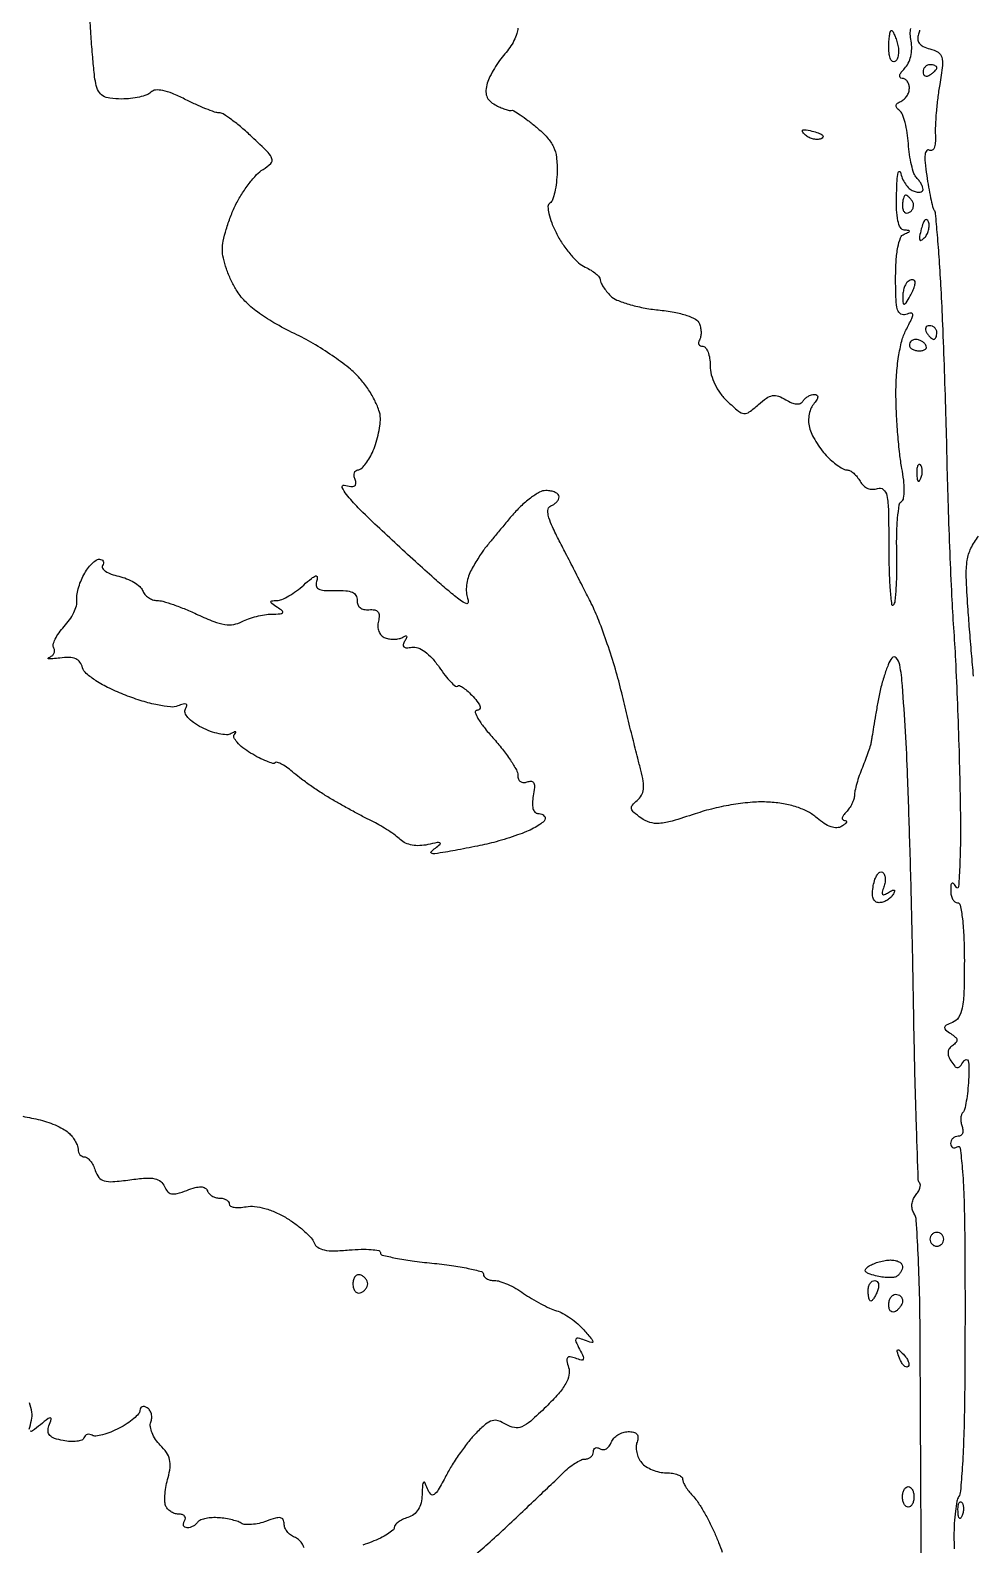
# Model space of a CAD drawing. Extents: x 0 to 102, y 0 to 135.
# Drawn here: x 10.41 to 22, y 67.81 to 86.46 of the extents above; entities that cross this region are included whole.
import ezdxf

# ---------------------------------------------------------------- set-up
doc = ezdxf.new("R2010")
doc.units = 0
doc.header["$MEASUREMENT"] = 0

msp = doc.modelspace()

# ---------------------------------------------------------------- linework, layer by layer
for points in [[(21.384158, 67.0878, -0.000103), (21.379678, 67.889145, -0.000072), (21.374933, 68.794869, -0.000072), (21.370625, 69.664616, -0.000149), (21.367557, 70.3449, 0.004555), (21.360109, 70.90395, 0.006786), (21.342502, 71.392781, 0.003286), (21.319275, 71.806013, 0.128449), (21.290767, 71.892556, -0.091206), (21.269717, 71.943504, -0.075829), (21.266282, 72.002118, -0.073501), (21.280612, 72.060784, -0.076753), (21.311183, 72.11184, 0.038163), (21.343093, 72.156877, 0.054349), (21.363586, 72.201377, 0.068529), (21.370651, 72.238897, 0.211751), (21.36158, 72.26242, -0.189736), (21.344575, 72.301505, -0.000429), (21.322257, 72.947928, -0.002722), (21.301635, 73.678786, -0.001679), (21.284941, 74.538836, 0.001787), (21.266632, 75.471737, 0.001669), (21.241304, 76.426033, 0.001661), (21.213164, 77.273452, 0.00569), (21.18678, 77.823893, 0.003385), (21.149399, 78.389055, 0.027496), (21.116352, 78.646242, 0.139992), (21.07354, 78.732448, 0.474174), (21.019386, 78.729528, 0.062842), (20.97434, 78.648206, 0.017558), (20.925025, 78.511076, 0.017422), (20.879719, 78.350663, 0.017504), (20.845771, 78.187735, 0.000585), (20.818667, 78.029126, 0.000731), (20.793886, 77.881771, 0.000589), (20.773409, 77.758016, 0.005632), (20.765329, 77.7051, -0.039244), (20.754879, 77.658086, -0.007643), (20.728166, 77.575393, -0.008077), (20.693906, 77.479725, -0.007396), (20.655592, 77.382343, 0.013799), (20.618158, 77.2835, 0.014104), (20.586526, 77.183455, 0.013987), (20.563987, 77.095203, 0.055577), (20.5578, 77.039713, -0.076299), (20.550534, 76.992374, -0.038342), (20.527979, 76.936107, -0.036939), (20.495133, 76.880272, -0.044983), (20.45628, 76.83372, 0.038699), (20.422774, 76.794583, 0.10736), (20.40819, 76.761641, 0.239309), (20.413976, 76.740481, 0.207397), (20.43513, 76.730905, -0.160869), (20.455116, 76.723944, -0.345561), (20.458928, 76.709091, -0.118047), (20.441428, 76.686033, -0.030398), (20.403284, 76.658465, -0.134972), (20.342768, 76.639963, -0.087352), (20.269873, 76.650672, -0.065999), (20.187034, 76.690887, -0.035996), (20.097311, 76.759906, 0.06119), (19.988354, 76.83532, 0.041628), (19.84933, 76.894099, 0.037021), (19.684829, 76.934842, 0.027694), (19.499221, 76.955982, 0.034071), (19.302198, 76.953996, 0.020138), (19.068558, 76.926187, 0.019449), (18.824773, 76.87737, 0.022106), (18.595886, 76.811372, -0.009722), (18.313213, 76.722227, -0.052488), (18.154994, 76.693245, -0.094492), (18.040338, 76.706156, -0.077769), (17.929595, 76.760444, -0.024141), (17.842251, 76.828132, -0.163416), (17.81456, 76.874403, -0.227226), (17.825129, 76.919225, -0.049953), (17.882208, 76.977127, 0.090955), (17.934414, 77.039529, 0.098248), (17.959291, 77.114754, 0.070883), (17.95752, 77.213081, 0.026363), (17.928322, 77.348568, -0.00434), (17.889565, 77.496466, -0.001062), (17.828379, 77.740686, -0.001088), (17.759458, 78.020882, -0.001085), (17.691707, 78.301577, 0.013065), (17.613933, 78.593002, 0.010172), (17.514744, 78.905587, 0.01031), (17.410308, 79.193267, 0.024462), (17.31793, 79.401377, 0.000866), (17.223017, 79.588962, 0.000549), (17.111764, 79.807308, 0.000551), (17.002029, 80.021508, 0.001019), (16.912317, 80.195276, -0.014446), (16.828227, 80.369479, -0.049055), (16.788259, 80.488962, -0.096804), (16.78583, 80.565406, -0.27886), (16.818828, 80.604176, 0.06419), (16.857508, 80.622859, 0.063775), (16.890281, 80.650774, 0.069601), (16.91247, 80.683284, 0.115491), (16.92, 80.71545, 0.196401), (16.907897, 80.745074, 0.086416), (16.872872, 80.77022, 0.066323), (16.820971, 80.787293, 0.046371), (16.759564, 80.793, 0.127972), (16.680347, 80.772387, 0.032776), (16.568263, 80.699808, 0.031202), (16.44705, 80.597179, 0.02726), (16.333622, 80.47575, 0.000851), (16.226821, 80.347694, 0.000983), (16.125483, 80.225276, 0.000878), (16.040018, 80.121248, 0.005772), (15.997902, 80.068571, 0.020281), (15.964407, 80.021887, 0.007181), (15.920189, 79.95251, 0.007113), (15.87375, 79.874834, 0.008306), (15.831947, 79.79975, 0.053514), (15.799648, 79.719921, 0.041835), (15.781618, 79.628117, 0.043075), (15.779454, 79.538734, 0.075832), (15.795058, 79.466679, -0.131314), (15.800404, 79.41522, -0.476963), (15.775861, 79.401067, -0.07372), (15.704632, 79.441303, -0.008627), (15.562105, 79.556236, -0.007774), (15.411231, 79.686292, -0.002275), (15.183376, 79.89083, -0.002285), (14.928998, 80.123402, -0.002449), (14.682585, 80.353011, -0.008218), (14.447941, 80.581197, -0.026056), (14.301798, 80.744233, -0.076624), (14.250648, 80.832386, -0.612895), (14.274405, 80.8591, 0.02799), (14.358181, 80.842135, 0.157756), (14.402591, 80.849716, 0.286587), (14.419192, 80.878013, 0.084893), (14.408919, 80.929475, -0.059509), (14.39757, 80.974386, -0.105124), (14.400644, 81.012336, -0.14971), (14.417237, 81.037253, -0.173218), (14.443969, 81.0468, 0.18107), (14.481263, 81.060764, 0.040811), (14.52936, 81.110097, 0.037245), (14.57876, 81.179784, 0.028679), (14.62222, 81.262281, 0.029542), (14.659835, 81.359704, 0.019949), (14.69156, 81.474558, 0.020133), (14.71339, 81.588469, 0.037288), (14.7204, 81.682337, 0.087228), (14.703096, 81.78077, 0.03155), (14.646159, 81.911374, 0.03014), (14.564389, 82.049521, 0.031466), (14.467666, 82.17476, 0.044439), (14.332482, 82.303618, 0.017915), (14.127269, 82.45539, 0.01756), (13.893318, 82.603981, 0.021281), (13.663769, 82.725884, -0.01864), (13.409377, 82.859263, -0.030854), (13.206897, 82.992462, -0.036833), (13.052232, 83.127345, -0.058179), (12.943919, 83.26583, -0.029985), (12.879318, 83.387657, -0.024413), (12.824691, 83.524901, -0.025068), (12.786833, 83.656627, -0.05713), (12.774916, 83.75926, -0.052382), (12.785915, 83.865449, -0.019836), (12.8225, 84.010206, -0.019391), (12.875068, 84.165711, -0.022418), (12.937346, 84.30916, -0.026364), (13.012537, 84.444489, -0.023987), (13.103784, 84.575652, -0.024736), (13.196829, 84.684949, -0.067906), (13.275407, 84.748555, 0.052787), (13.370524, 84.820917, 0.294582), (13.38516, 84.880211, 0.114761), (13.3372, 84.956798, 0.006652), (13.137335, 85.150405, 0.013477), (13.010641, 85.263612, 0.017884), (12.889162, 85.359169, 0.015333), (12.784466, 85.43081, 0.143327), (12.732563, 85.446, -0.084176), (12.679055, 85.455072, -0.011059), (12.570721, 85.495606, -0.01259), (12.443463, 85.550211, -0.010244), (12.309941, 85.614873, 0.02033), (12.159339, 85.684093, 0.047363), (12.040686, 85.720214, 0.0691), (11.951821, 85.72581, 0.179465), (11.894433, 85.699473, -0.108577), (11.843604, 85.666958, -0.031001), (11.75338, 85.639955, -0.029643), (11.645031, 85.621406, -0.027578), (11.532592, 85.6152, -0.03058), (11.390383, 85.623906, -0.105027), (11.303394, 85.653854, -0.137897), (11.249334, 85.711204, -0.069577), (11.215654, 85.80555, -0.025119), (11.198376, 85.917066, -0.004206), (11.177822, 86.132582, -0.004598), (11.158105, 86.386574, -0.004064), (11.142148, 86.65155, -0.009467)], [(16.4124, 86.487803, -0.082555), (16.401263, 86.42081, -0.034094), (16.365554, 86.335789, -0.032563), (16.313955, 86.247904, -0.036018), (16.252924, 86.170553, 0.029406), (16.18775, 86.090158, 0.020679), (16.123817, 85.992802, 0.020944), (16.070223, 85.894193, 0.04049), (16.037358, 85.810702, 0.053874), (16.020468, 85.721162, 0.106527), (16.030046, 85.64982, 0.114825), (16.067321, 85.592222, 0.069207), (16.133384, 85.544095, 0.017918), (16.195088, 85.513864, 0.022084), (16.254696, 85.490361, 0.021185), (16.305521, 85.475247, 0.128543), (16.332752, 85.475493, -0.205408), (16.362453, 85.471292, -0.011407), (16.443078, 85.419785, -0.016094), (16.53817, 85.351396, -0.010959), (16.641975, 85.267866, -0.031738), (16.776182, 85.13955, -0.077834), (16.851829, 85.026332, -0.079683), (16.888251, 84.897067, -0.034475), (16.896619, 84.717966, -0.022654), (16.887814, 84.587784, -0.02878), (16.867394, 84.469096, -0.02919), (16.839627, 84.374771, -0.159791), (16.807418, 84.333402, 0.249521), (16.784412, 84.290209, 0.055139), (16.79392, 84.203986, 0.041782), (16.829871, 84.089192, 0.021728), (16.892545, 83.952702, 0.030471), (16.970016, 83.821936, 0.02835), (17.064548, 83.698214, 0.029515), (17.161311, 83.598054, 0.079574), (17.243574, 83.543589, -0.029636), (17.314025, 83.506438, -0.038163), (17.373542, 83.463876, -0.042091), (17.415558, 83.422209, -0.178209), (17.4276, 83.389496, 0.114101), (17.435802, 83.354022, 0.02921), (17.4649, 83.302348, 0.028208), (17.505976, 83.245731, 0.025342), (17.554578, 83.191937, 0.099814), (17.633049, 83.139801, 0.024687), (17.779536, 83.088296, 0.024271), (17.956469, 83.04496, 0.022209), (18.142082, 83.017428, -0.018779), (18.339662, 82.989505, -0.036607), (18.493759, 82.949971, -0.046515), (18.602058, 82.90196, -0.1753), (18.649879, 82.846714, -0.048708), (18.664445, 82.793891, -0.043331), (18.669291, 82.737108, -0.045807), (18.664422, 82.684933, -0.09251), (18.649582, 82.646566, 0.09346), (18.638286, 82.617198, 0.171813), (18.642305, 82.592209, 0.173828), (18.661085, 82.575511, 0.095935), (18.691607, 82.5696, -0.236776), (18.725954, 82.552369, -0.070678), (18.754882, 82.499378, -0.054051), (18.774662, 82.422104, -0.035662), (18.7812, 82.330547, 0.064335), (18.795603, 82.21907, 0.048086), (18.838489, 82.102699, 0.045916), (18.905547, 81.99107, 0.046005), (18.991814, 81.893633, 0.014346), (19.129097, 81.771884, 0.149676), (19.197688, 81.742911, 0.186821), (19.263539, 81.760914, 0.024833), (19.377246, 81.853981, -0.031979), (19.474814, 81.931538, -0.109584), (19.549299, 81.962103, -0.129838), (19.62237, 81.95572, -0.053271), (19.71261, 81.911927, 0.038771), (19.783785, 81.874806, 0.080494), (19.844419, 81.8598, 0.116873), (19.891679, 81.866978, 0.15979), (19.924371, 81.894532, -0.069188), (19.950627, 81.926234, -0.052582), (19.986969, 81.953058, -0.053405), (20.027345, 81.971286, -0.079506), (20.065552, 81.9774, -0.150773), (20.095497, 81.96816, -0.27392), (20.106, 81.945705, -0.119995), (20.092811, 81.90795, -0.029456), (20.053569, 81.85456, 0.082743), (20.018021, 81.793555, 0.054551), (19.997612, 81.714783, 0.052507), (19.994244, 81.629775, 0.060577), (20.009262, 81.550108, 0.04258), (20.042852, 81.468956, 0.02259), (20.097221, 81.374596, 0.022318), (20.16194, 81.282492, 0.032073), (20.227752, 81.207648, 0.022878), (20.295231, 81.146077, 0.026467), (20.364967, 81.094049, 0.026945), (20.427779, 81.056893, 0.120656), (20.468996, 81.0468, -0.132474), (20.505372, 81.03699, -0.049003), (20.548786, 81.005684, -0.044255), (20.59181, 80.960386, -0.040272), (20.627724, 80.90683, 0.076477), (20.669187, 80.853719, 0.092988), (20.722252, 80.819719, 0.097043), (20.782158, 80.808141, 0.091212), (20.843427, 80.819575, -0.277808), (20.913828, 80.807088, -0.16775), (20.957333, 80.731263, -0.042676), (20.976831, 80.542996, -0.004474), (20.9808, 80.099445, 0.006966), (20.984875, 79.806944, 0.01301), (20.99763, 79.570453, 0.009548), (21.015377, 79.391768, 0.62629), (21.038094, 79.383894, 0.172768), (21.060149, 79.430352, 0.009139), (21.073934, 79.596452, 0.013501), (21.081517, 79.798421, 0.009345), (21.07965, 80.027041, -0.012031), (21.079013, 80.254852, -0.017799), (21.090366, 80.454292, -0.01316), (21.109567, 80.615187, -0.221554), (21.13823, 80.658826, 0.22393), (21.163542, 80.697745, 0.031302), (21.170781, 80.796118, 0.030356), (21.164478, 80.922507, 0.020134), (21.142658, 81.066128, -0.019552), (21.115562, 81.243087, -0.008212), (21.09237, 81.48288, -0.00811), (21.075924, 81.740404, -0.010451), (21.069606, 81.9774, -0.018352), (21.077015, 82.216728, -0.021579), (21.102096, 82.442169, -0.023438), (21.141295, 82.634736, -0.058329), (21.19242, 82.768847, 0.006492), (21.264599, 82.911737, 0.114868), (21.276115, 82.961813, 0.458502), (21.256186, 82.978883, 0.053776), (21.191899, 82.961853, -0.22756), (21.130161, 82.96687, -0.194341), (21.089862, 83.018977, -0.060034), (21.069972, 83.146696, -0.008641), (21.0654, 83.411205, -0.015152), (21.07194, 83.626983, -0.033159), (21.092855, 83.790915, -0.042372), (21.12542, 83.905072, -0.209145), (21.17115, 83.951771, 0.009076), (21.22697, 83.975482, 0.295955), (21.2346, 83.987244, 0.382689), (21.226427, 83.996358, 0.011437), (21.17115, 84.001121, -0.259255), (21.124807, 84.030852, -0.071872), (21.094136, 84.114997, -0.043202), (21.077662, 84.251966, -0.014821), (21.076921, 84.45195, -0.008059), (21.083656, 84.612016, -0.030246), (21.095552, 84.711817, -0.350611), (21.109793, 84.724238, -0.370991), (21.124168, 84.712903, 0.053495), (21.146877, 84.639356, 0.048691), (21.185223, 84.569773, 0.051871), (21.232526, 84.514137, 0.099353), (21.281847, 84.482908, 0.045348), (21.328582, 84.469683, 0.083569), (21.367976, 84.468958, 0.133198), (21.393824, 84.480291, 0.226972), (21.4038, 84.501135, 0.090779), (21.398199, 84.531731, 0.035824), (21.380142, 84.570717, 0.03398), (21.354083, 84.61108, 0.036058), (21.323263, 84.646697, -0.114057), (21.290785, 84.698701, -0.023619), (21.260372, 84.802932, -0.023678), (21.236009, 84.930073, -0.020388), (21.222259, 85.065467, 0.023054), (21.207863, 85.20008, 0.027558), (21.181559, 85.324874, 0.028066), (21.148329, 85.4255, 0.133763), (21.112446, 85.473591, -0.060046), (21.078476, 85.50745, -0.205702), (21.070596, 85.536913, -0.204002), (21.086528, 85.563081, -0.059057), (21.12885, 85.586391, 0.087504), (21.169281, 85.611741, 0.065096), (21.203536, 85.651901, 0.064268), (21.226702, 85.700126, 0.080037), (21.2346, 85.74915, 0.074022), (21.227783, 85.794944, 0.088221), (21.207974, 85.833794, 0.100621), (21.178524, 85.859765, 0.131281), (21.143957, 85.869, -0.229233), (21.120991, 85.880113, -0.234598), (21.115758, 85.904841, -0.098244), (21.13463, 85.944096, -0.035362), (21.175438, 85.991124, 0.082773), (21.221059, 86.054996, 0.055239), (21.251498, 86.13978, 0.052145), (21.263946, 86.234893, 0.053756), (21.256219, 86.329524, -0.036439), (21.246246, 86.415088, -0.06821), (21.252707, 86.48435, -0.10461)], [(21.360479, 86.464355, -0.060818), (21.347857, 86.413853, 0.102687), (21.337904, 86.35286, 0.152674), (21.356114, 86.302335, 0.118188), (21.404815, 86.262419, 0.04892), (21.485232, 86.232741, -0.068022), (21.587703, 86.190427, -0.195068), (21.633913, 86.130646, -0.098752), (21.641771, 86.027282, -0.011161), (21.608058, 85.793638, 0.011011), (21.583973, 85.627071, 0.009153), (21.565518, 85.449012, 0.009267), (21.554624, 85.285269, 0.024586), (21.554771, 85.168015, -0.028551), (21.554149, 85.074687, -0.081767), (21.539604, 85.011692, -0.186368), (21.513454, 84.984102, -0.254613), (21.479911, 84.985946, 0.382799), (21.447663, 84.980158, 0.140779), (21.428891, 84.93347, 0.04919), (21.428459, 84.832136, 0.013507), (21.447753, 84.673519, 0.006509), (21.471199, 84.529221, 0.008604), (21.496519, 84.398483, 0.006493), (21.520903, 84.2902, 0.079942), (21.5371, 84.251245, -0.115395), (21.552311, 84.205921, -0.001947), (21.576188, 83.941735, -0.004882), (21.599874, 83.632616, -0.003214), (21.621365, 83.276557, -0.003229), (21.642174, 82.837877, -0.001495), (21.663829, 82.267554, -0.001481), (21.683016, 81.668165, -0.00206), (21.696394, 81.1314, 0.002751), (21.710296, 80.602897, 0.002147), (21.731021, 80.028956, 0.00217), (21.75494, 79.494565, 0.005289), (21.778443, 79.101, -0.005516), (21.801858, 78.705914, -0.002221), (21.825487, 78.165798, -0.002198), (21.845795, 77.583893, -0.002782), (21.859205, 77.045932, -0.005042), (21.863588, 76.573371, -0.009663), (21.855954, 76.194251, -0.00727), (21.840618, 75.910555, -0.724418), (21.814112, 75.903832, 0.027478), (21.779758, 75.951924, 0.364403), (21.759919, 75.955877, 0.252158), (21.746636, 75.935361, 0.017949), (21.743495, 75.86505, 0.055234), (21.74927, 75.808415, 0.075283), (21.767432, 75.76049, 0.095191), (21.794625, 75.728357, 0.17131), (21.8268, 75.717, -0.361738), (21.862053, 75.687656, -0.01596), (21.88773, 75.518338, -0.019654), (21.905697, 75.292195, -0.009995), (21.9114, 75.006951, -0.006878), (21.906088, 74.620799, -0.040131), (21.884246, 74.418835, -0.088014), (21.84051, 74.303873, -0.167873), (21.765721, 74.241, 0.021756), (21.687657, 74.20708, 0.245524), (21.668252, 74.18079, 0.269317), (21.679629, 74.151615, 0.025386), (21.744571, 74.105049, -0.037567), (21.800376, 74.062942, -0.174521), (21.81955, 74.028152, -0.227129), (21.80971, 73.994997, -0.065164), (21.767816, 73.959317, 0.090834), (21.728961, 73.922647, 0.131367), (21.711893, 73.878886, 0.113625), (21.717844, 73.827641, 0.057409), (21.746666, 73.768967, 0.027667), (21.793756, 73.703919, 0.218352), (21.826299, 73.68784, 0.230219), (21.858592, 73.702401, 0.030684), (21.904116, 73.764406, -0.214195), (21.934779, 73.784358, -0.385806), (21.958022, 73.769077, -0.065012), (21.967941, 73.688795, -0.011111), (21.963451, 73.534691, -0.013389), (21.952656, 73.396812, -0.017631), (21.935034, 73.271913, -0.015188), (21.913847, 73.170413, -0.138177), (21.891964, 73.131364, 0.126478), (21.874763, 73.102259, 0.059021), (21.867548, 73.058728, 0.053006), (21.870539, 73.008575, 0.050274), (21.88398, 72.959229, -0.070249), (21.894418, 72.913864, -0.118371), (21.88862, 72.875447, -0.152631), (21.867789, 72.850123, -0.145904), (21.835851, 72.8406, 0.094603), (21.800104, 72.833775, 0.096792), (21.76971, 72.814282, 0.098917), (21.749364, 72.785193, 0.103658), (21.7422, 72.751007, 0.103155), (21.748507, 72.72076, 0.178943), (21.766065, 72.702482, 0.165907), (21.792418, 72.699236, 0.087042), (21.823444, 72.711626, -0.545438), (21.859407, 72.694471, -0.010275), (21.885897, 72.446644, -0.013471), (21.906134, 72.104035, -0.005512), (21.915938, 71.637969, -0.001764), (21.919204, 71.134062, -0.001118), (21.919625, 70.546724, -0.001123), (21.917454, 69.969924, -0.002075), (21.912692, 69.50129, -0.005113), (21.903014, 69.106901, -0.007505), (21.885756, 68.76044, -0.003998), (21.864523, 68.46919, -0.125164), (21.841349, 68.40149, 0.101212), (21.819113, 68.345346, 0.014389), (21.800903, 68.22201, 0.015887), (21.788041, 68.072886, 0.012939), (21.783491, 67.91265, 0.013756), (21.787343, 67.75859, 0.022609)], [(22.025084, 78.50771, -0.001594), (22.000329, 78.786535, -0.001577), (21.97562, 79.086428, -0.002012), (21.954824, 79.363083, -0.009007), (21.935322, 79.730742, -0.046197), (21.947019, 79.934475, -0.075925), (21.992975, 80.082391, -0.053482), (22.085593, 80.230233, -0.039829)], [(10.31574, 73.086165, -0.00657), (10.425307, 73.065187, -0.007152), (10.531214, 73.04188, -0.026987), (10.635679, 73.011288, -0.023747), (10.740912, 72.968483, -0.024461), (10.832176, 72.920653, -0.063526), (10.890764, 72.875321, -0.037619), (10.931801, 72.827597, -0.034607), (10.9665, 72.77296, -0.036425), (10.990494, 72.719774, -0.087973), (10.998, 72.677443, 0.08575), (11.00398, 72.64283, 0.093793), (11.021177, 72.613426, 0.100334), (11.046802, 72.593761, 0.114131), (11.076899, 72.5868, -0.168551), (11.110936, 72.574991, -0.058613), (11.148182, 72.537773, -0.050147), (11.18268, 72.483771, -0.040255), (11.20877, 72.4199, 0.08849), (11.253657, 72.334485, 0.162916), (11.31831, 72.291436, 0.086366), (11.426025, 72.281484, 0.014011), (11.635801, 72.30427, -0.015611), (11.828408, 72.324568, -0.066205), (11.943872, 72.317812, -0.122546), (12.015669, 72.28449, -0.132258), (12.061028, 72.222201, 0.085957), (12.097969, 72.160279, 0.173583), (12.146695, 72.132531, 0.110104), (12.218534, 72.135795, 0.024653), (12.335888, 72.173909, -0.024111), (12.439125, 72.207561, -0.071606), (12.512827, 72.216742, -0.126215), (12.561598, 72.203236, -0.183985), (12.589541, 72.169078, 0.107469), (12.609945, 72.134717, 0.070223), (12.645905, 72.105602, 0.065716), (12.691294, 72.085921, 0.069587), (12.73935, 72.0792, -0.05889), (12.785186, 72.073783, -0.077905), (12.823994, 72.057795, -0.096443), (12.84999, 72.034126, -0.161363), (12.8592, 72.006332, 0.282538), (12.874526, 71.981375, 0.077969), (12.920253, 71.966539, 0.054535), (12.987383, 71.963238, 0.032278), (13.067039, 71.973194, -0.075689), (13.171097, 71.977129, -0.040213), (13.297934, 71.952251, -0.036782), (13.433904, 71.902989, -0.033125), (13.566245, 71.832851, -0.021335), (13.681278, 71.754786, -0.023149), (13.786028, 71.669175, -0.023447), (13.86831, 71.588042, -0.095069), (13.90529, 71.528528, 0.154549), (13.949965, 71.472493, 0.097607), (14.027748, 71.439933, 0.056874), (14.149859, 71.429131, 0.017018), (14.336684, 71.440248, -0.01685), (14.4838, 71.449052, -0.028168), (14.607684, 71.445304, -0.027958), (14.69981, 71.432089, -0.357236), (14.7204, 71.406948, 0.34498), (14.743682, 71.377221, 0.010463), (14.906784, 71.340561, 0.016535), (15.11165, 71.306007, 0.010149), (15.3549, 71.278221, -0.011341), (15.598141, 71.24985, -0.018406), (15.803016, 71.213499, -0.012784), (15.96409, 71.174426, -0.338968), (15.9894, 71.141382, 0.170088), (15.999742, 71.111859, 0.094374), (16.029053, 71.086731, 0.074947), (16.072752, 71.069737, 0.055377), (16.12439, 71.064, -0.078399), (16.191449, 71.05342, -0.025334), (16.285692, 71.017558, -0.024558), (16.388055, 70.966411, -0.025244), (16.48394, 70.905899, 0.017846), (16.583036, 70.841293, 0.013835), (16.695173, 70.77792, 0.014051), (16.803209, 70.724579, 0.032478), (16.887693, 70.692239, -0.051596), (16.967777, 70.658026, -0.026006), (17.061015, 70.599719, -0.025515), (17.152019, 70.528817, -0.034396), (17.226093, 70.455295, -0.004002), (17.324832, 70.340968, -0.159289), (17.337262, 70.310593, -0.52572), (17.323253, 70.299373, -0.014294), (17.235292, 70.328651, 0.022802), (17.154271, 70.354097, 0.343161), (17.128783, 70.343248, 0.240144), (17.127605, 70.310436, 0.013977), (17.1738, 70.218, -0.01358), (17.219232, 70.12727, -0.217612), (17.219518, 70.093794, -0.366846), (17.196069, 70.082537, -0.027704), (17.123695, 70.105802, 0.042754), (17.056277, 70.125257, 0.284043), (17.024917, 70.113525, 0.217565), (17.016178, 70.076339, 0.027433), (17.037329, 69.994355, -0.127537), (17.042431, 69.899319, -0.079462), (17.003043, 69.794251, -0.051794), (16.913551, 69.669095, -0.018265), (16.761269, 69.509122, -0.012186), (16.571795, 69.332918, -0.077319), (16.461403, 69.262094, -0.151833), (16.370096, 69.251573, -0.093171), (16.268371, 69.291314, 0.060327), (16.172726, 69.336078, 0.150671), (16.096414, 69.337462, 0.106688), (16.016003, 69.294207, 0.0224), (15.898544, 69.184587, 0.026756), (15.80804, 69.081732, 0.013603), (15.704992, 68.943591, 0.013473), (15.606157, 68.794939, 0.019605), (15.527858, 68.658381, -0.009254), (15.432786, 68.484317, -0.109077), (15.381343, 68.427491, -0.384981), (15.340736, 68.432272, -0.0861), (15.301154, 68.497293, 0.016161), (15.267795, 68.574599, 0.529004), (15.250823, 68.577302, 0.178059), (15.238674, 68.548816, 0.006132), (15.233946, 68.425951, -0.051913), (15.220647, 68.324169, -0.081245), (15.186672, 68.24286, -0.091549), (15.132228, 68.183295, -0.085295), (15.0588, 68.1453, 0.035546), (14.994034, 68.119552, 0.046091), (14.939303, 68.086627, 0.053617), (14.901268, 68.051842, 0.182704), (14.8896, 68.020975, -0.224249), (14.873764, 67.987441, -0.030016), (14.808833, 67.94026, -0.029954), (14.719969, 67.89073, -0.020968), (14.61465, 67.845373, -0.011112), (14.50455, 67.806115, -0.014084)], [(10.397041, 69.231315, -0.009852), (10.42359, 69.343511, 0.098136), (10.429249, 69.443726, 0.064108), (10.398573, 69.555752, 0.049117)], [(13.780313, 67.772531, 0.065968), (13.752523, 67.828099, 0.066318), (13.711412, 67.874231, 0.086221), (13.6629, 67.903206, -0.072944), (13.614387, 67.930472, -0.064065), (13.573277, 67.971601, -0.066865), (13.545463, 68.019767, -0.097849), (13.536, 68.067657, 0.123218), (13.523355, 68.11819, 0.237352), (13.490094, 68.141651, 0.108646), (13.427875, 68.1374, 0.01967), (13.317401, 68.100301, -0.034346), (13.226785, 68.0728, -0.03676), (13.135291, 68.058738, -0.039557), (13.055674, 68.058742, -0.119171), (13.004423, 68.075519, 0.060723), (12.954449, 68.098575, 0.021853), (12.878781, 68.119296, 0.021301), (12.793041, 68.134985, 0.023665), (12.709237, 68.142638, 0.031452), (12.629353, 68.141109, 0.038072), (12.555342, 68.129308, 0.041702), (12.496536, 68.109977, 0.1553), (12.467322, 68.084914, -0.079452), (12.44535, 68.059461, -0.053404), (12.413439, 68.037939, -0.052589), (12.377024, 68.023327, -0.069237), (12.341614, 68.0184, -0.117858), (12.31357, 68.025104, -0.186277), (12.297224, 68.043251, -0.154201), (12.29561, 68.07065, -0.076764), (12.3093, 68.103, 0.129002), (12.319139, 68.13515, 0.189552), (12.309554, 68.162749, 0.14589), (12.280658, 68.181357, 0.070719), (12.236743, 68.1876, -0.078014), (12.186304, 68.195518, -0.067414), (12.137901, 68.218664, -0.069565), (12.098802, 68.252928, -0.095642), (12.075572, 68.29335, -0.081254), (12.06596, 68.349768, -0.023942), (12.069593, 68.437725, -0.023352), (12.083266, 68.537754, -0.023168), (12.106232, 68.636339, 0.040833), (12.130566, 68.760466, 0.086929), (12.124577, 68.85779, 0.090597), (12.086214, 68.944726, 0.047314), (12.010529, 69.036271, -0.047343), (11.951714, 69.10742, -0.05141), (11.909185, 69.186498, -0.057653), (11.888008, 69.261402, -0.132456), (11.893986, 69.319224, 0.076927), (11.904826, 69.369376, 0.076474), (11.900033, 69.420564, 0.081909), (11.880789, 69.464908, 0.111538), (11.849767, 69.495335, 0.07363), (11.815199, 69.51022, 0.150031), (11.785945, 69.5091, 0.188112), (11.766611, 69.492549, 0.123356), (11.7594, 69.463765, -0.18268), (11.743489, 69.421671, -0.034712), (11.684116, 69.363094, -0.032966), (11.601246, 69.300962, -0.025052), (11.503115, 69.243815, -0.024298), (11.399502, 69.196463, -0.031339), (11.300116, 69.163812, -0.032524), (11.216774, 69.147806, -0.171217), (11.171941, 69.15757, 0.09567), (11.141195, 69.169242, 0.118414), (11.110715, 69.167298, 0.123085), (11.085289, 69.151907, 0.108743), (11.068676, 69.125694, -0.217873), (11.042098, 69.098681, -0.057939), (10.982057, 69.083432, -0.047686), (10.902515, 69.080434, -0.033594), (10.81365, 69.091582, -0.033548), (10.707648, 69.11967, -0.121617), (10.649292, 69.156922, -0.183548), (10.628107, 69.207372, -0.098461), (10.639139, 69.274966, 0.013783), (10.666948, 69.356018, 0.469611), (10.657219, 69.371027, 0.196119), (10.630561, 69.363656, 0.005356), (10.533869, 69.2874, -0.008019), (10.435549, 69.210706, -0.286767), (10.407992, 69.208278, -0.340507)], [(15.853876, 67.65875, 0.009798), (16.044289, 67.821461, 0.006578), (16.255718, 68.01446, 0.001051), (16.47408, 68.219984, 0.001138), (16.685821, 68.42103, 0.00107), (16.866581, 68.594186, 0.005534), (16.965275, 68.69126, -0.027139), (17.03874, 68.757527, -0.029429), (17.117064, 68.81354, -0.030733), (17.189249, 68.853025, -0.110216), (17.240225, 68.8644, 0.085883), (17.279471, 68.871191, 0.093846), (17.31281, 68.890718, 0.100319), (17.335108, 68.919817, 0.113959), (17.343, 68.953993, -0.110022), (17.34968, 68.983982, -0.182842), (17.368027, 69.0018, -0.160356), (17.39564, 69.004323, -0.081847), (17.428198, 68.990931, 0.148943), (17.464628, 68.981323, 0.123594), (17.503277, 68.992595, 0.099723), (17.538377, 69.023913, 0.069381), (17.564149, 69.070538, -0.093214), (17.595311, 69.121104, -0.06679), (17.646257, 69.163948, -0.064916), (17.708395, 69.192913, -0.076786), (17.772396, 69.2028, -0.056997), (17.839143, 69.195166, -0.161473), (17.878647, 69.171059, -0.188239), (17.892398, 69.130988, -0.081392), (17.88078, 69.074823, 0.08931), (17.869682, 69.016571, 0.056234), (17.876771, 68.947478, 0.054222), (17.899803, 68.878652, 0.065458), (17.936094, 68.821023, 0.077643), (17.990715, 68.772816, 0.044407), (18.068928, 68.73216, 0.043071), (18.156983, 68.704485, 0.054663), (18.241659, 68.6952, -0.037205), (18.318688, 68.68946, -0.055955), (18.383715, 68.672124, -0.073424), (18.428165, 68.646737, -0.230267), (18.4428, 68.616643, 0.104175), (18.450879, 68.578286, 0.032338), (18.47823, 68.525732, 0.030762), (18.517253, 68.469422, 0.029478), (18.563413, 68.417473, -0.04819), (18.619551, 68.349329, -0.014425), (18.691558, 68.235476, -0.014318), (18.765431, 68.102304, -0.015046), (18.830279, 67.96728, -0.009553), (18.885361, 67.836468, -0.012911), (18.9298, 67.71608, -0.009926)]]:
    msp.add_lwpolyline(points, format="xyb")
for points in [[(21.013233, 86.4612, -0.269346), (21.028212, 86.4525, -0.023205), (21.04913, 86.411522, -0.025633), (21.070593, 86.356888, -0.016826), (21.089891, 86.292084, -0.046215), (21.101137, 86.223877, -0.054994), (21.098606, 86.158729, -0.064046), (21.083634, 86.105991, -0.15438), (21.057458, 86.075591, -0.293546), (21.028473, 86.076098, -0.140077), (21.003318, 86.105726, -0.072514), (20.986232, 86.164963, -0.034022), (20.9808, 86.244707, -0.014076), (20.983137, 86.327704, -0.023105), (20.990327, 86.397605, -0.019434), (21.00047, 86.451043, -0.349346)], [(21.4884, 86.0382, 0.105053), (21.45612, 86.031342, 0.099167), (21.428651, 86.011882, 0.09642), (21.41024, 85.982807, 0.093332), (21.4038, 85.948607, 0.108972), (21.410423, 85.918579, 0.182303), (21.428651, 85.900691, 0.161196), (21.456074, 85.898059, 0.082592), (21.4884, 85.9113, 0.029505), (21.520783, 85.934057, 0.035638), (21.548149, 85.959186, 0.038439), (21.567455, 85.983065, 0.151918), (21.573, 86.000893, 0.210953), (21.566701, 86.015159, 0.081139), (21.548149, 86.027241, 0.061769), (21.520789, 86.035464, 0.042167)], [(20.056981, 85.214939, -0.02593), (20.129726, 85.191827, -0.106885), (20.168333, 85.166949, -0.353106), (20.170736, 85.144473, -0.170804), (20.146366, 85.125555, -0.085105), (20.097286, 85.11804, -0.059552), (20.041736, 85.125687, -0.058506), (19.988449, 85.146518, -0.0741), (19.946011, 85.177949, -0.069225), (19.917935, 85.215099, -0.470166), (19.925184, 85.233786, -0.131195), (19.965212, 85.236225, -0.013933)], [(21.187307, 84.4308, 0.279105), (21.172914, 84.422087, 0.051652), (21.160959, 84.392056, 0.042195), (21.152706, 84.349446, 0.026751), (21.15, 84.298907, 0.067432), (21.156312, 84.252317, 0.140899), (21.175257, 84.221367, 0.190788), (21.203328, 84.210656, 0.136093), (21.23598, 84.220153, 0.090427), (21.265106, 84.246425, 0.095498), (21.282406, 84.280816, 0.099685), (21.285267, 84.317927, 0.108373), (21.273287, 84.352046, 0.031646), (21.251912, 84.382188, 0.037297), (21.227953, 84.407666, 0.040575), (21.204938, 84.425545, 0.145859)], [(21.470445, 84.103966, 0.170804), (21.451527, 84.128336, 0.353106), (21.429051, 84.125933, 0.106885), (21.404173, 84.087326, 0.02593), (21.381061, 84.014581, 0.013933), (21.359775, 83.922812, 0.131195), (21.362214, 83.882784, 0.470166), (21.380901, 83.875535, 0.069225), (21.418051, 83.903611, 0.0741), (21.449482, 83.946049, 0.058506), (21.470313, 83.999336, 0.059552), (21.47796, 84.054886, 0.085105)], [(21.298755, 83.379645, 0.154511), (21.280701, 83.389017, 0.097827), (21.256794, 83.388471, 0.080251), (21.230645, 83.378087, 0.061883), (21.2064, 83.3592, 0.090291), (21.184913, 83.328147, 0.037424), (21.167323, 83.28002, 0.03547), (21.155751, 83.22427, 0.038261), (21.152573, 83.16885, 0.022266), (21.156901, 83.101027, 0.446695), (21.171892, 83.090272, 0.200091), (21.194584, 83.106227, 0.009073), (21.244927, 83.189295, 0.025833), (21.276692, 83.251053, 0.036971), (21.297774, 83.308899, 0.040891), (21.307024, 83.356016, 0.22822)], [(21.483407, 82.8234, 0.108972), (21.453379, 82.816777, 0.182303), (21.435491, 82.798549, 0.161196), (21.432859, 82.771126, 0.082592), (21.4461, 82.7388, 0.029505), (21.468857, 82.706417, 0.035638), (21.493986, 82.679051, 0.038439), (21.517865, 82.659745, 0.151918), (21.535693, 82.6542, 0.210953), (21.549959, 82.660499, 0.081139), (21.562041, 82.679051, 0.061769), (21.570264, 82.706411, 0.042167), (21.573, 82.7388, 0.105053), (21.566142, 82.77108, 0.099167), (21.546682, 82.798549, 0.09642), (21.517607, 82.81696, 0.093332)], [(21.314207, 82.6542, 0.087308), (21.283811, 82.648852, 0.094392), (21.257985, 82.633491, 0.100145), (21.240709, 82.610594, 0.112153), (21.2346, 82.5837, 0.170324), (21.244036, 82.556802, 0.094314), (21.270784, 82.533909, 0.074868), (21.310659, 82.518426, 0.055286), (21.357779, 82.5132, 0.05773), (21.401831, 82.518303, 0.124167), (21.431974, 82.533909, 0.190804), (21.443665, 82.556986, 0.16277), (21.437386, 82.5837, 0.071639), (21.414824, 82.610672, 0.05288), (21.383229, 82.633491, 0.053298), (21.347887, 82.648992, 0.076861)], [(21.370313, 81.108487, 0.296942), (21.351797, 81.112397, 0.208169), (21.336176, 81.096954, 0.077125), (21.326809, 81.056347, 0.028489), (21.325879, 80.99745, 0.018894), (21.330874, 80.934311, 0.168741), (21.34283, 80.909628, 0.470617), (21.358248, 80.911087, 0.054073), (21.376991, 80.946337, 0.051402), (21.390192, 80.992603, 0.05415), (21.393358, 81.039772, 0.060344), (21.386661, 81.080829, 0.126455)], [(11.259769, 79.947, -0.10169), (11.289065, 79.94098, -0.177993), (11.306833, 79.924171, -0.167103), (11.310121, 79.898958, -0.088257), (11.298355, 79.869284, 0.298704), (11.299267, 79.835445, 0.094882), (11.337127, 79.798431, 0.05968), (11.406353, 79.763641, 0.032578), (11.497794, 79.737214, -0.039284), (11.595935, 79.707421, -0.041547), (11.686292, 79.663069, -0.045311), (11.756754, 79.611703, -0.121572), (11.791977, 79.56113, 0.084748), (11.819588, 79.514595, 0.066159), (11.863296, 79.475158, 0.066147), (11.915796, 79.4485, 0.084639), (11.969167, 79.4394, -0.070807), (12.041901, 79.429048, -0.013114), (12.171023, 79.387832, -0.013831), (12.320563, 79.331055, -0.012221), (12.473115, 79.263848, 0.017188), (12.66742, 79.180542, 0.054107), (12.804215, 79.143778, 0.079805), (12.913767, 79.144307, 0.082006), (13.016531, 79.179248, -0.038085), (13.095816, 79.214205, -0.023038), (13.194104, 79.243863, -0.023011), (13.295012, 79.264421, -0.037105), (13.382388, 79.271495, 0.011262), (13.485741, 79.274507, 0.209826), (13.514229, 79.288811, 0.419144), (13.51194, 79.311178, 0.02533), (13.4514, 79.3548, -0.009707), (13.381885, 79.401662, -0.227002), (13.370548, 79.421843, -0.407885), (13.381813, 79.43497, -0.01909), (13.445947, 79.438105, 0.100574), (13.506561, 79.451096, 0.028377), (13.593216, 79.494935, 0.027379), (13.687677, 79.556801, 0.025835), (13.776744, 79.62975, -0.012213), (13.870973, 79.711313, -0.087865), (13.923113, 79.740737, -0.471655), (13.942679, 79.72893, -0.122854), (13.938525, 79.686703, 0.111279), (13.930717, 79.622433, 0.247531), (13.957197, 79.582546, 0.114463), (14.026813, 79.563167, 0.019184), (14.166293, 79.562443, -0.025768), (14.295411, 79.560072, -0.088788), (14.376298, 79.539677, -0.158091), (14.419526, 79.500388, -0.147636), (14.432965, 79.442039, 0.111702), (14.440953, 79.391148, 0.131477), (14.469993, 79.352114, 0.115402), (14.518095, 79.329472, 0.073546), (14.580096, 79.325541, -0.059537), (14.650451, 79.323048, -0.186444), (14.690737, 79.299821, -0.18042), (14.705726, 79.254908, -0.055283), (14.695195, 79.182955, 0.074916), (14.688289, 79.118182, 0.087699), (14.701657, 79.057914, 0.095313), (14.73348, 79.009688, 0.108182), (14.779683, 78.979289, 0.055371), (14.834237, 78.965023, 0.045152), (14.894544, 78.961708, 0.046869), (14.951309, 78.969072, 0.082915), (14.994906, 78.986897, -0.040157), (15.028953, 79.004334, -0.382637), (15.043132, 78.999352, -0.243339), (15.043605, 78.980134, -0.025208), (15.021082, 78.939213, 0.07476), (15.00239, 78.895532, 0.283105), (15.010707, 78.868326, 0.189026), (15.043946, 78.856241, 0.037796), (15.107917, 78.862692, -0.135652), (15.182925, 78.85565, -0.06661), (15.267925, 78.809624, -0.052914), (15.356977, 78.729118, -0.032711), (15.444093, 78.617937, 0.015693), (15.518051, 78.516633, 0.026908), (15.586672, 78.437728, 0.026443), (15.643816, 78.384672, 0.388106), (15.669005, 78.385805, -0.310289), (15.693902, 78.39043, -0.043941), (15.741972, 78.363799, -0.037418), (15.800311, 78.31772, -0.02298), (15.862031, 78.255519, -0.021359), (15.925038, 78.179619, -0.096614), (15.950341, 78.128227, -0.281383), (15.941775, 78.098845, -0.186756), (15.908068, 78.0858, 0.502761), (15.889492, 78.060804, 0.059399), (15.921977, 77.986323, 0.034725), (15.996517, 77.877218, 0.016485), (16.106456, 77.747156, -0.016772), (16.223598, 77.608411, -0.020842), (16.322529, 77.471564, -0.019648), (16.394926, 77.35214, -0.127101), (16.4124, 77.284511, 0.096136), (16.42112, 77.23958, 0.147902), (16.445754, 77.208932, 0.14751), (16.483299, 77.197022, 0.095457), (16.528507, 77.205065, -0.112406), (16.579648, 77.212404, -0.276555), (16.609339, 77.191164, -0.127325), (16.618035, 77.136209, -0.023135), (16.603244, 77.03321, 0.035908), (16.592996, 76.946088, 0.071596), (16.599749, 76.877141, 0.112526), (16.621835, 76.833085, 0.224142), (16.656338, 76.8168, -0.065903), (16.692449, 76.81202, -0.083158), (16.723052, 76.798015, -0.099206), (16.743521, 76.777238, -0.146067), (16.7508, 76.752852, -0.21353), (16.737133, 76.722308, -0.03122), (16.682459, 76.679269, -0.030708), (16.607258, 76.633876, -0.021898), (16.51815, 76.592155, -0.014271), (16.410737, 76.551042, -0.008223), (16.279287, 76.507397, -0.008212), (16.145748, 76.467882, -0.013595), (16.0317, 76.439477, -0.003787), (15.916155, 76.41493, -0.002239), (15.7779, 76.387296, -0.00224), (15.639631, 76.360944, -0.003843), (15.5241, 76.340379, -0.00776), (15.392362, 76.32007, -0.128893), (15.348702, 76.325288, -0.540843), (15.344564, 76.345297, -0.037482), (15.3972, 76.390376, 0.021427), (15.455713, 76.437319, 0.54605), (15.453211, 76.454123, 0.157221), (15.420056, 76.457836, 0.006718), (15.303612, 76.432551, -0.047891), (15.205704, 76.419596, -0.054219), (15.11123, 76.426457, -0.059348), (15.028458, 76.452005, -0.086604), (14.965212, 76.494418, 0.031449), (14.905177, 76.545048, 0.013764), (14.819808, 76.60474, 0.013558), (14.725413, 76.66334, 0.017645), (14.6358, 76.711504, -0.006628), (14.534433, 76.76314, -0.002914), (14.401587, 76.834037, -0.002884), (14.261527, 76.910883, -0.003864), (14.13548, 76.982271, -0.012064), (14.01098, 77.058118, -0.008674), (13.875574, 77.148514, -0.008767), (13.74966, 77.239078, -0.018662), (13.656272, 77.314347, 0.02106), (13.580414, 77.37489, 0.033152), (13.510061, 77.419508, 0.035525), (13.452626, 77.445703, 0.293593), (13.425884, 77.439884, -0.273971), (13.396719, 77.432419, -0.023178), (13.320366, 77.458622, -0.02563), (13.226541, 77.501446, -0.016739), (13.122845, 77.559845, -0.028517), (13.026572, 77.62619, -0.048561), (12.955624, 77.693281, -0.067303), (12.917411, 77.751367, -0.304925), (12.922954, 77.789467, 0.041086), (12.940632, 77.812517, 0.511343), (12.937217, 77.821239, 0.177837), (12.920111, 77.819527, 0.017414), (12.882835, 77.799806, -0.142089), (12.825726, 77.785883, -0.040024), (12.733807, 77.797262, -0.0369), (12.627269, 77.827543, -0.031649), (12.520518, 77.874446, -0.032445), (12.420179, 77.934881, -0.061671), (12.350056, 77.997656, -0.091717), (12.315563, 78.055923, -0.230236), (12.320412, 78.10378, 0.076769), (12.33652, 78.141842, 0.378531), (12.32669, 78.16088, 0.162499), (12.292939, 78.16251, 0.023127), (12.226184, 78.140376, -0.116936), (12.135162, 78.128143, -0.025534), (11.977672, 78.15199, -0.024328), (11.787999, 78.200418, -0.017822), (11.582757, 78.271699, -0.019803), (11.382765, 78.358505, -0.030443), (11.218107, 78.450603, -0.033861), (11.098788, 78.539172, -0.15338), (11.053303, 78.611695, 0.095639), (11.020909, 78.679363, 0.133678), (10.968513, 78.72069, 0.097666), (10.889189, 78.737378, 0.035066), (10.773402, 78.730716, -0.008512), (10.686786, 78.721101, -0.036281), (10.634775, 78.720009, -0.496564), (10.629613, 78.727594, -0.230563), (10.639486, 78.737623, 0.07942), (10.676681, 78.757874, 0.110029), (10.700906, 78.786956, 0.127747), (10.708379, 78.820184, 0.130915), (10.69862, 78.852507, -0.203028), (10.692083, 78.894906, -0.050416), (10.716586, 78.962369, -0.043411), (10.762905, 79.040363, -0.031848), (10.826697, 79.118232, 0.036182), (10.892497, 79.199987, 0.037331), (10.945064, 79.289553, 0.040083), (10.978269, 79.373669, 0.111816), (10.982879, 79.436578, -0.073074), (10.982647, 79.499662, -0.029612), (10.999891, 79.584109, -0.028522), (11.029528, 79.674246, -0.032269), (11.068242, 79.75665, -0.032327), (11.114772, 79.829506, -0.038893), (11.167779, 79.891085, -0.042778), (11.219358, 79.934248, -0.154028)], [(20.902179, 76.094005, -0.154779), (20.92548, 76.066901, -0.075918), (20.936923, 76.022355, -0.063964), (20.935407, 75.967991, -0.052745), (20.920428, 75.911912, 0.024456), (20.899353, 75.847779, 0.249461), (20.90527, 75.821359, 0.329908), (20.928149, 75.816142, 0.035122), (20.979495, 75.843093, -0.018896), (21.028325, 75.870779, -0.250229), (21.048355, 75.870531, -0.394428), (21.05324, 75.855621, -0.029713), (21.031179, 75.814671, -0.071574), (20.999929, 75.777305, -0.052873), (20.956182, 75.745691, -0.053302), (20.907255, 75.724215, -0.07693), (20.860639, 75.717, -0.164583), (20.816732, 75.731855, -0.150517), (20.788931, 75.770836, -0.092091), (20.779909, 75.836241, -0.035587), (20.790706, 75.927514, -0.035074), (20.811255, 76.005072, -0.065311), (20.840051, 76.063258, -0.106929), (20.871885, 76.093988, -0.284384)], [(21.573, 71.6562, 0.099038), (21.540713, 71.649741, 0.097945), (21.513251, 71.631349, 0.097945), (21.494859, 71.603887, 0.099038), (21.4884, 71.5716, 0.099038), (21.494859, 71.539313, 0.097945), (21.513251, 71.511851, 0.097945), (21.540713, 71.493459, 0.099038), (21.573, 71.487, 0.099038), (21.605287, 71.493459, 0.097945), (21.632749, 71.511851, 0.097945), (21.651141, 71.539313, 0.099038), (21.6576, 71.5716, 0.099038), (21.651141, 71.603887, 0.097945), (21.632749, 71.631349, 0.097945), (21.605287, 71.649741, 0.099038)], [(21.00195, 71.316505, -0.051834), (21.058597, 71.311117, -0.07216), (21.10651, 71.294035, -0.092618), (21.138691, 71.268474, -0.180636), (21.15, 71.238193, -0.076312), (21.144834, 71.20454, -0.053267), (21.129461, 71.169277, -0.052935), (21.106831, 71.137797, -0.072164), (21.080082, 71.115374, -0.113889), (21.040552, 71.101976, -0.031464), (20.974586, 71.09953, -0.030056), (20.897393, 71.10618, -0.027444), (20.81913, 71.122118, -0.021019), (20.728482, 71.149941, -0.166402), (20.694555, 71.1768, -0.339504), (20.697048, 71.206699, -0.067112), (20.740998, 71.243642, -0.046543), (20.79494, 71.271175, -0.026667), (20.864225, 71.294567, -0.026445), (20.937018, 71.310799, -0.039465)], [(14.472945, 71.132385, 0.159683), (14.438388, 71.13256, 0.143818), (14.408715, 71.112376, 0.107546), (14.388739, 71.073393, 0.064908), (14.382, 71.0217, 0.064908), (14.388739, 70.970007, 0.107546), (14.408715, 70.931024, 0.143818), (14.438388, 70.91084, 0.159683), (14.472945, 70.911015, 0.073624), (14.507708, 70.928618, 0.066918), (14.537175, 70.956034, 0.070382), (14.557087, 70.98871, 0.102038), (14.56389, 71.0217, 0.102038), (14.557087, 71.05469, 0.070382), (14.537175, 71.087366, 0.066918), (14.507708, 71.114782, 0.073624)], [(20.808945, 71.064, -0.184534), (20.836066, 71.053638, -0.147206), (20.852514, 71.026723, -0.100118), (20.854842, 70.985691, -0.055937), (20.842194, 70.9371, -0.02136), (20.821118, 70.888492, -0.030395), (20.798035, 70.847477, -0.030693), (20.776011, 70.81757, -0.222225), (20.760249, 70.8102, -0.289661), (20.747395, 70.818329, -0.046727), (20.736767, 70.847477, -0.039339), (20.729409, 70.88847, -0.024748), (20.727, 70.9371, -0.062722), (20.733111, 70.985621, -0.08088), (20.751071, 71.026723, -0.098158), (20.777693, 71.054229, -0.152681)], [(21.0654, 70.8948, -0.092995), (21.097695, 70.888741, -0.096318), (21.125149, 70.871415, -0.099231), (21.143523, 70.845567, -0.105429), (21.15, 70.815193, -0.089642), (21.143799, 70.780881, -0.053229), (21.125149, 70.743611, -0.051032), (21.097761, 70.709205, -0.06081), (21.0654, 70.6833, -0.139169), (21.033282, 70.674168, -0.191142), (21.005651, 70.685117, -0.138808), (20.986998, 70.716239, -0.066118), (20.9808, 70.762907, -0.062283), (20.987106, 70.813338, -0.080552), (21.005651, 70.856056, -0.097988), (21.033135, 70.884646, -0.153634)], [(21.160498, 70.15596, -0.043285), (21.197265, 70.11254, -0.063152), (21.220829, 70.068358, -0.082976), (21.2285, 70.03017, -0.20742), (21.218261, 70.004261, -0.278911), (21.195573, 69.998675, -0.120343), (21.167846, 70.015376, -0.070189), (21.138687, 70.053814, -0.036269), (21.113139, 70.108601, -0.008399), (21.083861, 70.189556, -0.286372), (21.08827, 70.208594, -0.400052), (21.104616, 70.208991, -0.011214)], [(21.2205, 68.526, -0.17482), (21.247402, 68.516297, -0.093122), (21.270291, 68.488723, -0.073362), (21.285781, 68.447649, -0.053595), (21.291, 68.3991, -0.053595), (21.285781, 68.350551, -0.073362), (21.270291, 68.309477, -0.093122), (21.247402, 68.281903, -0.17482), (21.2205, 68.2722, -0.17482), (21.193598, 68.281903, -0.093122), (21.170709, 68.309477, -0.073362), (21.155219, 68.350551, -0.053595), (21.15, 68.3991, -0.053595), (21.155219, 68.447649, -0.073362), (21.170709, 68.488723, -0.093122), (21.193598, 68.516297, -0.17482)], [(21.877912, 68.333888, -0.126455), (21.894261, 68.306229, -0.060344), (21.900958, 68.265172, -0.05415), (21.897792, 68.218003, -0.051402), (21.884591, 68.171737, -0.054073), (21.865848, 68.136487, -0.470617), (21.85043, 68.135028, -0.168741), (21.838474, 68.159711, -0.018894), (21.833479, 68.22285, -0.028489), (21.834409, 68.281747, -0.077125), (21.843776, 68.322354, -0.208169), (21.859397, 68.337797, -0.296942)]]:
    msp.add_lwpolyline(points, format="xyb", close=True)

doc.saveas('drawing.dxf')
